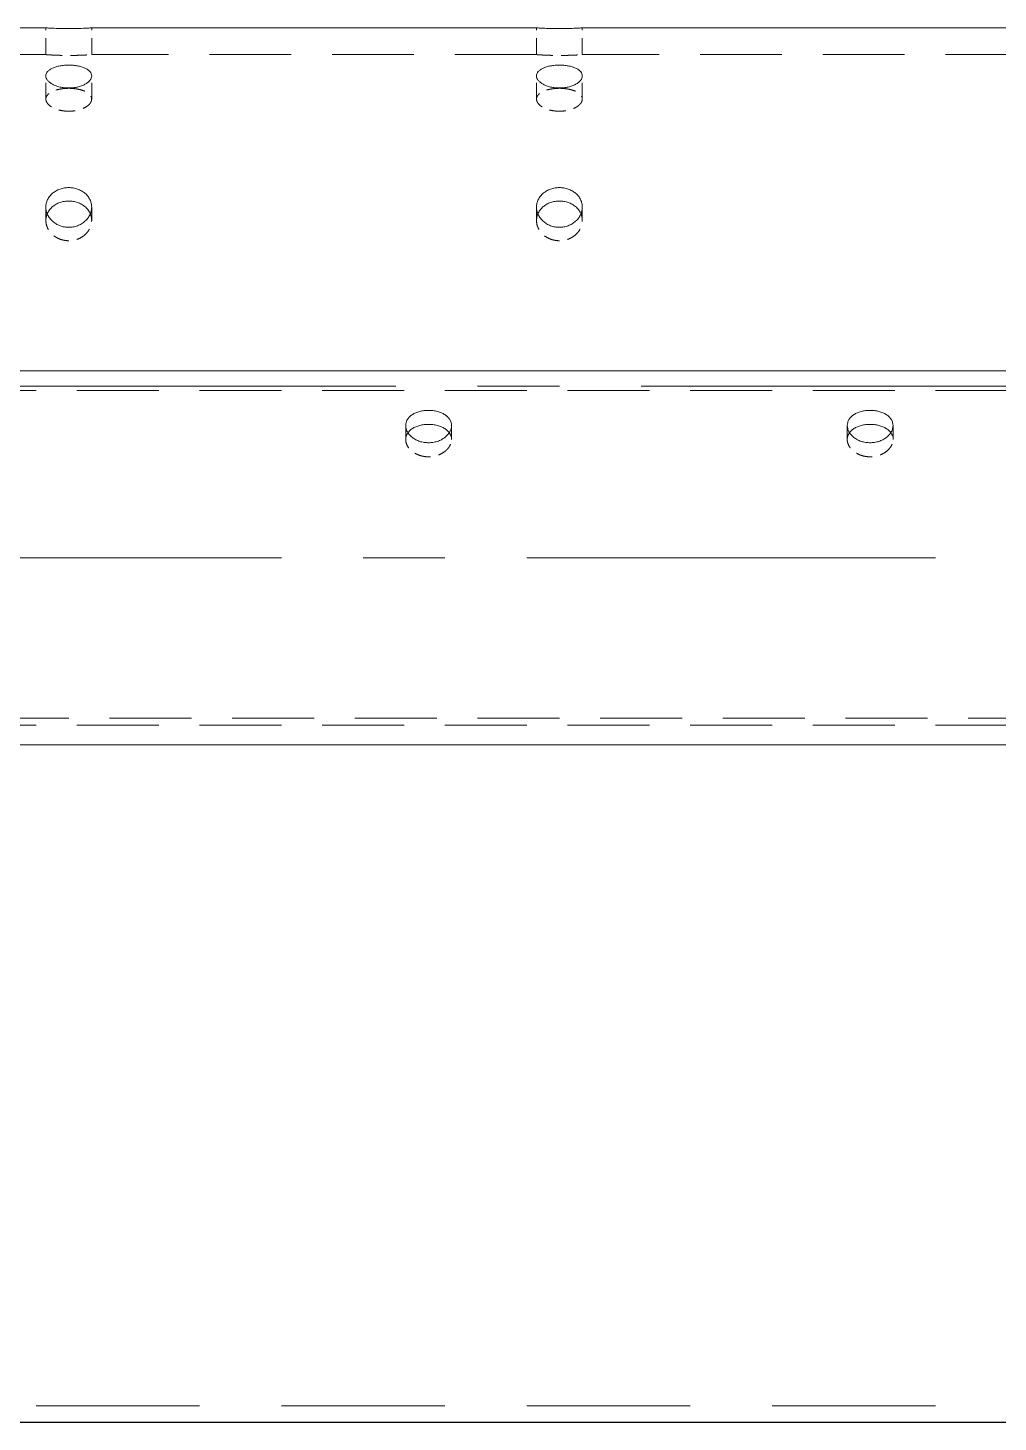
# Model space of a CAD drawing. Header units: millimetres. Extents: x -46397 to 283259, y -8690 to 23983.
# Drawn here: x 120929.1 to 121225.7, y 2978.6 to 3404.7 of the extents above; entities that cross this region are included whole.
import ezdxf

# ---------------------------------------------------------------- set-up
doc = ezdxf.new("R2010")
doc.units = ezdxf.units.MM
for name, pattern in [('CENTER', [2, 1.25, -0.25, 0.25, -0.25]), ('HIDDEN', [0.375, 0.25, -0.125]), ('HIDDENX2', [0.75, 0.5, -0.25])]:
    doc.linetypes.add(name, pattern=pattern)
for name, color, linetype, lineweight in [('CHUAN NET KHUAT', 4, 'HIDDEN', 0), ('DUONGCHINH', 7, 'Continuous', 25), ('DUONGTAM', 1, 'CENTER', 0), ('Standard', 7, 'Continuous', 0)]:
    doc.layers.add(name, color=color, linetype=linetype, lineweight=lineweight)
doc.layers.add('flashshoot', color=7, linetype='Continuous')

# ---------------------------------------------------------------- blocks, each defined once
blk = doc.blocks.new('A$C49aca623')
at = {"color": 2, "linetype": 'Continuous', "lineweight": 0, "ltscale": 10, "extrusion": (2.28848e-17, 1, 0)}
for p, q in [((-1347, -563.9), (-1483, -563.9)), ((-1197, -563.9), (-1333, -563.9)), ((-1047, -563.9), (-1183, -563.9)), ((1960, -783), (-2832, -783))]:
    blk.add_line(p, q, dxfattribs=at)
at = {"color": 1, "linetype": 'HIDDENX2', "lineweight": 0, "ltscale": 10, "extrusion": (2.28848e-17, 1, 0)}
for p, q in [((-1347, -572.08), (-1347, -563.9)), ((-1333, -572.08), (-1333, -563.9)), ((-1197, -572.08), (-1197, -563.9)), ((-1183, -572.08), (-1183, -563.9)), ((-1347, -585.66), (-1347, -578.58)), ((-1333, -585.66), (-1333, -578.58)), ((-1197, -585.66), (-1197, -578.58)), ((-1183, -585.66), (-1183, -578.58)), ((-1347, -622.77), (-1347, -618.68)), ((-1333, -622.77), (-1333, -618.68)), ((-1197, -622.77), (-1197, -618.68)), ((-1183, -622.77), (-1183, -618.68))]:
    blk.add_line(p, q, dxfattribs=at)
at = {"color": 1, "linetype": 'HIDDENX2', "lineweight": 0, "ltscale": 50, "extrusion": (2.28848e-17, 1, 0)}
for p, q in [((-1347, -572.08), (-1483, -572.08)), ((-1197, -572.08), (-1333, -572.08)), ((-1047, -572.08), (-1183, -572.08)), ((1960, -774.82), (-2832, -774.82))]:
    blk.add_line(p, q, dxfattribs=at)
at = {"color": 2, "linetype": 'Continuous', "lineweight": 0, "ltscale": 10}
for points, knots in [([(-1333, -563.9), (-1333, -563.9), (-1333.04, -563.9), (-1333.22, -563.91), (-1333.35, -563.92), (-1333.71, -563.94), (-1333.93, -563.96), (-1334.45, -563.98), (-1334.74, -564), (-1335.36, -564.03), (-1335.71, -564.04), (-1336.48, -564.07), (-1336.89, -564.08), (-1337.75, -564.1), (-1338.2, -564.11), (-1339.11, -564.12), (-1339.56, -564.12), (-1340.44, -564.12), (-1340.89, -564.12), (-1341.8, -564.11), (-1342.25, -564.1), (-1343.11, -564.08), (-1343.52, -564.07), (-1344.29, -564.04), (-1344.64, -564.03), (-1345.26, -564), (-1345.55, -563.98), (-1346.07, -563.96), (-1346.29, -563.94), (-1346.65, -563.92), (-1346.78, -563.91), (-1346.96, -563.9), (-1347, -563.9), (-1347, -563.9)], [10.550311, 10.550311, 10.550311, 10.550311, 11.869099, 11.869099, 13.187888, 13.187888, 14.506676, 14.506676, 15.825465, 15.825465, 17.144254, 17.144254, 18.463043, 18.463043, 19.781833, 19.781833, 21.100622, 21.100622, 22.419411, 22.419411, 23.7382, 23.7382, 25.05699, 25.05699, 26.375779, 26.375779, 27.694567, 27.694567, 29.013356, 29.013356, 30.332144, 30.332144, 31.650933, 31.650933, 31.650933, 31.650933]), ([(-1183, -563.9), (-1183, -563.9), (-1183.04, -563.9), (-1183.22, -563.91), (-1183.35, -563.92), (-1183.71, -563.94), (-1183.93, -563.96), (-1184.45, -563.98), (-1184.74, -564), (-1185.36, -564.03), (-1185.71, -564.04), (-1186.48, -564.07), (-1186.89, -564.08), (-1187.75, -564.1), (-1188.2, -564.11), (-1189.11, -564.12), (-1189.56, -564.12), (-1190.44, -564.12), (-1190.89, -564.12), (-1191.8, -564.11), (-1192.25, -564.1), (-1193.11, -564.08), (-1193.52, -564.07), (-1194.29, -564.04), (-1194.64, -564.03), (-1195.26, -564), (-1195.55, -563.98), (-1196.07, -563.96), (-1196.29, -563.94), (-1196.65, -563.92), (-1196.78, -563.91), (-1196.96, -563.9), (-1197, -563.9), (-1197, -563.9)], [10.550311, 10.550311, 10.550311, 10.550311, 11.869099, 11.869099, 13.187888, 13.187888, 14.506676, 14.506676, 15.825465, 15.825465, 17.144254, 17.144254, 18.463043, 18.463043, 19.781833, 19.781833, 21.100622, 21.100622, 22.419411, 22.419411, 23.7382, 23.7382, 25.05699, 25.05699, 26.375779, 26.375779, 27.694567, 27.694567, 29.013356, 29.013356, 30.332144, 30.332144, 31.650933, 31.650933, 31.650933, 31.650933]), ([(-1340, -575.27), (-1339.56, -575.27), (-1339.11, -575.29), (-1338.2, -575.37), (-1337.75, -575.43), (-1336.89, -575.59), (-1336.48, -575.69), (-1335.71, -575.92), (-1335.36, -576.06), (-1334.74, -576.34), (-1334.45, -576.51), (-1333.93, -576.86), (-1333.71, -577.06), (-1333.35, -577.47), (-1333.22, -577.69), (-1333.04, -578.13), (-1333, -578.36), (-1333, -578.8), (-1333.04, -579.03), (-1333.22, -579.49), (-1333.35, -579.72), (-1333.71, -580.17), (-1333.93, -580.39), (-1334.45, -580.79), (-1334.74, -580.98), (-1335.36, -581.32), (-1335.71, -581.47), (-1336.48, -581.76), (-1336.89, -581.88), (-1337.75, -582.07), (-1338.2, -582.15), (-1339.11, -582.25), (-1339.56, -582.27), (-1340.44, -582.27), (-1340.89, -582.25), (-1341.8, -582.15), (-1342.25, -582.07), (-1343.11, -581.88), (-1343.52, -581.76), (-1344.29, -581.47), (-1344.64, -581.32), (-1345.26, -580.98), (-1345.55, -580.79), (-1346.07, -580.39), (-1346.29, -580.17), (-1346.65, -579.72), (-1346.78, -579.49), (-1346.96, -579.03), (-1347, -578.8), (-1347, -578.36), (-1346.96, -578.13), (-1346.78, -577.69), (-1346.65, -577.47), (-1346.29, -577.06), (-1346.07, -576.86), (-1345.55, -576.51), (-1345.26, -576.34), (-1344.64, -576.06), (-1344.29, -575.92), (-1343.52, -575.69), (-1343.11, -575.59), (-1342.25, -575.43), (-1341.8, -575.37), (-1340.89, -575.29), (-1340.44, -575.27), (-1340, -575.27)], [0, 0, 0, 0, 1.318789, 1.318789, 2.637578, 2.637578, 3.956368, 3.956368, 5.275157, 5.275157, 6.593945, 6.593945, 7.912734, 7.912734, 9.231522, 9.231522, 10.550311, 10.550311, 11.869099, 11.869099, 13.187888, 13.187888, 14.506676, 14.506676, 15.825465, 15.825465, 17.144254, 17.144254, 18.463043, 18.463043, 19.781833, 19.781833, 21.100622, 21.100622, 22.419411, 22.419411, 23.7382, 23.7382, 25.05699, 25.05699, 26.375779, 26.375779, 27.694567, 27.694567, 29.013356, 29.013356, 30.332144, 30.332144, 31.650933, 31.650933, 32.969721, 32.969721, 34.28851, 34.28851, 35.607298, 35.607298, 36.926087, 36.926087, 38.244876, 38.244876, 39.563665, 39.563665, 40.882454, 40.882454, 42.201244, 42.201244, 42.201244, 42.201244]), ([(-1190, -575.27), (-1189.56, -575.27), (-1189.11, -575.29), (-1188.2, -575.37), (-1187.75, -575.43), (-1186.89, -575.59), (-1186.48, -575.69), (-1185.71, -575.92), (-1185.36, -576.06), (-1184.74, -576.34), (-1184.45, -576.51), (-1183.93, -576.86), (-1183.71, -577.06), (-1183.35, -577.47), (-1183.22, -577.69), (-1183.04, -578.13), (-1183, -578.36), (-1183, -578.8), (-1183.04, -579.03), (-1183.22, -579.49), (-1183.35, -579.72), (-1183.71, -580.17), (-1183.93, -580.39), (-1184.45, -580.79), (-1184.74, -580.98), (-1185.36, -581.32), (-1185.71, -581.47), (-1186.48, -581.76), (-1186.89, -581.88), (-1187.75, -582.07), (-1188.2, -582.15), (-1189.11, -582.25), (-1189.56, -582.27), (-1190.44, -582.27), (-1190.89, -582.25), (-1191.8, -582.15), (-1192.25, -582.07), (-1193.11, -581.88), (-1193.52, -581.76), (-1194.29, -581.47), (-1194.64, -581.32), (-1195.26, -580.98), (-1195.55, -580.79), (-1196.07, -580.39), (-1196.29, -580.17), (-1196.65, -579.72), (-1196.78, -579.49), (-1196.96, -579.03), (-1197, -578.8), (-1197, -578.36), (-1196.96, -578.13), (-1196.78, -577.69), (-1196.65, -577.47), (-1196.29, -577.06), (-1196.07, -576.86), (-1195.55, -576.51), (-1195.26, -576.34), (-1194.64, -576.06), (-1194.29, -575.92), (-1193.52, -575.69), (-1193.11, -575.59), (-1192.25, -575.43), (-1191.8, -575.37), (-1190.89, -575.29), (-1190.44, -575.27), (-1190, -575.27)], [0, 0, 0, 0, 1.318789, 1.318789, 2.637578, 2.637578, 3.956368, 3.956368, 5.275157, 5.275157, 6.593945, 6.593945, 7.912734, 7.912734, 9.231522, 9.231522, 10.550311, 10.550311, 11.869099, 11.869099, 13.187888, 13.187888, 14.506676, 14.506676, 15.825465, 15.825465, 17.144254, 17.144254, 18.463043, 18.463043, 19.781833, 19.781833, 21.100622, 21.100622, 22.419411, 22.419411, 23.7382, 23.7382, 25.05699, 25.05699, 26.375779, 26.375779, 27.694567, 27.694567, 29.013356, 29.013356, 30.332144, 30.332144, 31.650933, 31.650933, 32.969721, 32.969721, 34.28851, 34.28851, 35.607298, 35.607298, 36.926087, 36.926087, 38.244876, 38.244876, 39.563665, 39.563665, 40.882454, 40.882454, 42.201244, 42.201244, 42.201244, 42.201244]), ([(-1340, -612.72), (-1339.56, -612.72), (-1339.11, -612.76), (-1338.2, -612.91), (-1337.75, -613.02), (-1336.89, -613.32), (-1336.48, -613.51), (-1335.71, -613.94), (-1335.36, -614.18), (-1334.74, -614.71), (-1334.45, -615), (-1333.93, -615.65), (-1333.71, -616), (-1333.35, -616.74), (-1333.22, -617.12), (-1333.04, -617.9), (-1333, -618.29), (-1333, -619.06), (-1333.04, -619.45), (-1333.22, -620.24), (-1333.35, -620.63), (-1333.71, -621.39), (-1333.93, -621.75), (-1334.45, -622.43), (-1334.74, -622.74), (-1335.36, -623.29), (-1335.71, -623.55), (-1336.48, -624.01), (-1336.89, -624.21), (-1337.75, -624.53), (-1338.2, -624.65), (-1339.11, -624.81), (-1339.56, -624.85), (-1340.44, -624.85), (-1340.89, -624.81), (-1341.8, -624.65), (-1342.25, -624.53), (-1343.11, -624.21), (-1343.52, -624.01), (-1344.29, -623.55), (-1344.64, -623.29), (-1345.26, -622.74), (-1345.55, -622.43), (-1346.07, -621.75), (-1346.29, -621.39), (-1346.65, -620.63), (-1346.78, -620.24), (-1346.96, -619.45), (-1347, -619.06), (-1347, -618.29), (-1346.96, -617.9), (-1346.78, -617.12), (-1346.65, -616.74), (-1346.29, -616), (-1346.07, -615.65), (-1345.55, -615), (-1345.26, -614.71), (-1344.64, -614.18), (-1344.29, -613.94), (-1343.52, -613.51), (-1343.11, -613.32), (-1342.25, -613.02), (-1341.8, -612.91), (-1340.89, -612.76), (-1340.44, -612.72), (-1340, -612.72)], [0, 0, 0, 0, 1.318789, 1.318789, 2.637578, 2.637578, 3.956368, 3.956368, 5.275157, 5.275157, 6.593945, 6.593945, 7.912734, 7.912734, 9.231522, 9.231522, 10.550311, 10.550311, 11.869099, 11.869099, 13.187888, 13.187888, 14.506676, 14.506676, 15.825465, 15.825465, 17.144254, 17.144254, 18.463043, 18.463043, 19.781833, 19.781833, 21.100622, 21.100622, 22.419411, 22.419411, 23.7382, 23.7382, 25.05699, 25.05699, 26.375779, 26.375779, 27.694567, 27.694567, 29.013356, 29.013356, 30.332144, 30.332144, 31.650933, 31.650933, 32.969721, 32.969721, 34.28851, 34.28851, 35.607298, 35.607298, 36.926087, 36.926087, 38.244876, 38.244876, 39.563665, 39.563665, 40.882454, 40.882454, 42.201244, 42.201244, 42.201244, 42.201244]), ([(-1190, -612.72), (-1189.56, -612.72), (-1189.11, -612.76), (-1188.2, -612.91), (-1187.75, -613.02), (-1186.89, -613.32), (-1186.48, -613.51), (-1185.71, -613.94), (-1185.36, -614.18), (-1184.74, -614.71), (-1184.45, -615), (-1183.93, -615.65), (-1183.71, -616), (-1183.35, -616.74), (-1183.22, -617.12), (-1183.04, -617.9), (-1183, -618.29), (-1183, -619.06), (-1183.04, -619.45), (-1183.22, -620.24), (-1183.35, -620.63), (-1183.71, -621.39), (-1183.93, -621.75), (-1184.45, -622.43), (-1184.74, -622.74), (-1185.36, -623.29), (-1185.71, -623.55), (-1186.48, -624.01), (-1186.89, -624.21), (-1187.75, -624.53), (-1188.2, -624.65), (-1189.11, -624.81), (-1189.56, -624.85), (-1190.44, -624.85), (-1190.89, -624.81), (-1191.8, -624.65), (-1192.25, -624.53), (-1193.11, -624.21), (-1193.52, -624.01), (-1194.29, -623.55), (-1194.64, -623.29), (-1195.26, -622.74), (-1195.55, -622.43), (-1196.07, -621.75), (-1196.29, -621.39), (-1196.65, -620.63), (-1196.78, -620.24), (-1196.96, -619.45), (-1197, -619.06), (-1197, -618.29), (-1196.96, -617.9), (-1196.78, -617.12), (-1196.65, -616.74), (-1196.29, -616), (-1196.07, -615.65), (-1195.55, -615), (-1195.26, -614.71), (-1194.64, -614.18), (-1194.29, -613.94), (-1193.52, -613.51), (-1193.11, -613.32), (-1192.25, -613.02), (-1191.8, -612.91), (-1190.89, -612.76), (-1190.44, -612.72), (-1190, -612.72)], [0, 0, 0, 0, 1.318789, 1.318789, 2.637578, 2.637578, 3.956368, 3.956368, 5.275157, 5.275157, 6.593945, 6.593945, 7.912734, 7.912734, 9.231522, 9.231522, 10.550311, 10.550311, 11.869099, 11.869099, 13.187888, 13.187888, 14.506676, 14.506676, 15.825465, 15.825465, 17.144254, 17.144254, 18.463043, 18.463043, 19.781833, 19.781833, 21.100622, 21.100622, 22.419411, 22.419411, 23.7382, 23.7382, 25.05699, 25.05699, 26.375779, 26.375779, 27.694567, 27.694567, 29.013356, 29.013356, 30.332144, 30.332144, 31.650933, 31.650933, 32.969721, 32.969721, 34.28851, 34.28851, 35.607298, 35.607298, 36.926087, 36.926087, 38.244876, 38.244876, 39.563665, 39.563665, 40.882454, 40.882454, 42.201244, 42.201244, 42.201244, 42.201244]), ([(-1340, -616.82), (-1340.44, -616.82), (-1340.89, -616.86), (-1341.8, -617.01), (-1342.25, -617.12), (-1343.11, -617.42), (-1343.52, -617.6), (-1344.29, -618.03), (-1344.64, -618.28), (-1345.26, -618.8), (-1345.55, -619.1), (-1346.07, -619.74), (-1346.29, -620.09), (-1346.51, -620.55), (-1346.55, -620.64), (-1346.59, -620.73)], [0, 0, 0, 0, 1.318854, 1.318854, 2.637708, 2.637708, 3.956563, 3.956563, 5.275417, 5.275417, 6.59427, 6.59427, 7.913123, 7.913123, 8.233495, 8.233495, 8.233495, 8.233495]), ([(-1333.41, -620.73), (-1333.45, -620.64), (-1333.49, -620.55), (-1333.71, -620.09), (-1333.93, -619.74), (-1334.45, -619.1), (-1334.74, -618.8), (-1335.36, -618.28), (-1335.71, -618.03), (-1336.48, -617.6), (-1336.89, -617.42), (-1337.75, -617.12), (-1338.2, -617.01), (-1339.11, -616.86), (-1339.56, -616.82), (-1340, -616.82)], [33.969824, 33.969824, 33.969824, 33.969824, 34.290196, 34.290196, 35.609049, 35.609049, 36.927902, 36.927902, 38.246757, 38.246757, 39.565611, 39.565611, 40.884465, 40.884465, 42.203319, 42.203319, 42.203319, 42.203319]), ([(-1190, -616.82), (-1190.44, -616.82), (-1190.89, -616.86), (-1191.8, -617.01), (-1192.25, -617.12), (-1193.11, -617.42), (-1193.52, -617.6), (-1194.29, -618.03), (-1194.64, -618.28), (-1195.26, -618.8), (-1195.55, -619.1), (-1196.07, -619.74), (-1196.29, -620.09), (-1196.51, -620.55), (-1196.55, -620.64), (-1196.59, -620.73)], [0, 0, 0, 0, 1.318854, 1.318854, 2.637708, 2.637708, 3.956563, 3.956563, 5.275417, 5.275417, 6.59427, 6.59427, 7.913123, 7.913123, 8.233495, 8.233495, 8.233495, 8.233495]), ([(-1183.41, -620.73), (-1183.45, -620.64), (-1183.49, -620.55), (-1183.71, -620.09), (-1183.93, -619.74), (-1184.45, -619.1), (-1184.74, -618.8), (-1185.36, -618.28), (-1185.71, -618.03), (-1186.48, -617.6), (-1186.89, -617.42), (-1187.75, -617.12), (-1188.2, -617.01), (-1189.11, -616.86), (-1189.56, -616.82), (-1190, -616.82)], [33.969824, 33.969824, 33.969824, 33.969824, 34.290196, 34.290196, 35.609049, 35.609049, 36.927902, 36.927902, 38.246757, 38.246757, 39.565611, 39.565611, 40.884465, 40.884465, 42.203319, 42.203319, 42.203319, 42.203319])]:
    blk.add_open_spline(points, degree=3, knots=knots, dxfattribs=at)
at = {"color": 1, "linetype": 'HIDDENX2', "lineweight": 0, "ltscale": 10}
for points, knots in [([(-1347, -572.08), (-1347, -572.08), (-1346.96, -572.08), (-1346.78, -572.09), (-1346.65, -572.1), (-1346.29, -572.13), (-1346.07, -572.14), (-1345.55, -572.17), (-1345.26, -572.19), (-1344.64, -572.22), (-1344.29, -572.23), (-1343.52, -572.26), (-1343.11, -572.28), (-1342.25, -572.3), (-1341.8, -572.31), (-1340.89, -572.32), (-1340.44, -572.32), (-1339.56, -572.32), (-1339.11, -572.32), (-1338.2, -572.31), (-1337.75, -572.3), (-1336.89, -572.28), (-1336.48, -572.26), (-1335.71, -572.23), (-1335.36, -572.22), (-1334.74, -572.19), (-1334.45, -572.17), (-1333.93, -572.14), (-1333.71, -572.13), (-1333.35, -572.1), (-1333.22, -572.09), (-1333.04, -572.08), (-1333, -572.08), (-1333, -572.08)], [10.55083, 10.55083, 10.55083, 10.55083, 11.869683, 11.869683, 13.188536, 13.188536, 14.507389, 14.507389, 15.826243, 15.826243, 17.145097, 17.145097, 18.463951, 18.463951, 19.782805, 19.782805, 21.10166, 21.10166, 22.420514, 22.420514, 23.739368, 23.739368, 25.058222, 25.058222, 26.377077, 26.377077, 27.69593, 27.69593, 29.014783, 29.014783, 30.333636, 30.333636, 31.652489, 31.652489, 31.652489, 31.652489]), ([(-1197, -572.08), (-1197, -572.08), (-1196.96, -572.08), (-1196.78, -572.09), (-1196.65, -572.1), (-1196.29, -572.13), (-1196.07, -572.14), (-1195.55, -572.17), (-1195.26, -572.19), (-1194.64, -572.22), (-1194.29, -572.23), (-1193.52, -572.26), (-1193.11, -572.28), (-1192.25, -572.3), (-1191.8, -572.31), (-1190.89, -572.32), (-1190.44, -572.32), (-1189.56, -572.32), (-1189.11, -572.32), (-1188.2, -572.31), (-1187.75, -572.3), (-1186.89, -572.28), (-1186.48, -572.26), (-1185.71, -572.23), (-1185.36, -572.22), (-1184.74, -572.19), (-1184.45, -572.17), (-1183.93, -572.14), (-1183.71, -572.13), (-1183.35, -572.1), (-1183.22, -572.09), (-1183.04, -572.08), (-1183, -572.08), (-1183, -572.08)], [10.55083, 10.55083, 10.55083, 10.55083, 11.869683, 11.869683, 13.188536, 13.188536, 14.507389, 14.507389, 15.826243, 15.826243, 17.145097, 17.145097, 18.463951, 18.463951, 19.782805, 19.782805, 21.10166, 21.10166, 22.420514, 22.420514, 23.739368, 23.739368, 25.058222, 25.058222, 26.377077, 26.377077, 27.69593, 27.69593, 29.014783, 29.014783, 30.333636, 30.333636, 31.652489, 31.652489, 31.652489, 31.652489]), ([(-1340, -582.37), (-1340.44, -582.37), (-1340.89, -582.39), (-1341.8, -582.47), (-1342.25, -582.53), (-1343.11, -582.69), (-1343.52, -582.79), (-1344.29, -583.02), (-1344.64, -583.15), (-1345.26, -583.43), (-1345.55, -583.59), (-1346.07, -583.95), (-1346.29, -584.15), (-1346.65, -584.56), (-1346.78, -584.77), (-1346.96, -585.22), (-1347, -585.44), (-1347, -585.88), (-1346.96, -586.11), (-1346.78, -586.57), (-1346.65, -586.81), (-1346.29, -587.26), (-1346.07, -587.48), (-1345.55, -587.88), (-1345.26, -588.07), (-1344.64, -588.41), (-1344.29, -588.57), (-1343.52, -588.85), (-1343.11, -588.97), (-1342.25, -589.17), (-1341.8, -589.25), (-1340.89, -589.35), (-1340.44, -589.37), (-1339.56, -589.37), (-1339.11, -589.35), (-1338.2, -589.25), (-1337.75, -589.17), (-1336.89, -588.97), (-1336.48, -588.85), (-1335.71, -588.57), (-1335.36, -588.41), (-1334.74, -588.07), (-1334.45, -587.88), (-1333.93, -587.48), (-1333.71, -587.26), (-1333.35, -586.81), (-1333.22, -586.57), (-1333.04, -586.11), (-1333, -585.88), (-1333, -585.44), (-1333.04, -585.22), (-1333.22, -584.77), (-1333.35, -584.56), (-1333.71, -584.15), (-1333.93, -583.95), (-1334.45, -583.59), (-1334.74, -583.43), (-1335.36, -583.15), (-1335.71, -583.02), (-1336.48, -582.79), (-1336.89, -582.69), (-1337.75, -582.53), (-1338.2, -582.47), (-1339.11, -582.39), (-1339.56, -582.37), (-1340, -582.37)], [0, 0, 0, 0, 1.318854, 1.318854, 2.637708, 2.637708, 3.956563, 3.956563, 5.275417, 5.275417, 6.59427, 6.59427, 7.913123, 7.913123, 9.231977, 9.231977, 10.55083, 10.55083, 11.869683, 11.869683, 13.188536, 13.188536, 14.507389, 14.507389, 15.826243, 15.826243, 17.145097, 17.145097, 18.463951, 18.463951, 19.782805, 19.782805, 21.10166, 21.10166, 22.420514, 22.420514, 23.739368, 23.739368, 25.058222, 25.058222, 26.377077, 26.377077, 27.69593, 27.69593, 29.014783, 29.014783, 30.333636, 30.333636, 31.652489, 31.652489, 32.971343, 32.971343, 34.290196, 34.290196, 35.609049, 35.609049, 36.927902, 36.927902, 38.246757, 38.246757, 39.565611, 39.565611, 40.884465, 40.884465, 42.203319, 42.203319, 42.203319, 42.203319]), ([(-1190, -582.37), (-1190.44, -582.37), (-1190.89, -582.39), (-1191.8, -582.47), (-1192.25, -582.53), (-1193.11, -582.69), (-1193.52, -582.79), (-1194.29, -583.02), (-1194.64, -583.15), (-1195.26, -583.43), (-1195.55, -583.59), (-1196.07, -583.95), (-1196.29, -584.15), (-1196.65, -584.56), (-1196.78, -584.77), (-1196.96, -585.22), (-1197, -585.44), (-1197, -585.88), (-1196.96, -586.11), (-1196.78, -586.57), (-1196.65, -586.81), (-1196.29, -587.26), (-1196.07, -587.48), (-1195.55, -587.88), (-1195.26, -588.07), (-1194.64, -588.41), (-1194.29, -588.57), (-1193.52, -588.85), (-1193.11, -588.97), (-1192.25, -589.17), (-1191.8, -589.25), (-1190.89, -589.35), (-1190.44, -589.37), (-1189.56, -589.37), (-1189.11, -589.35), (-1188.2, -589.25), (-1187.75, -589.17), (-1186.89, -588.97), (-1186.48, -588.85), (-1185.71, -588.57), (-1185.36, -588.41), (-1184.74, -588.07), (-1184.45, -587.88), (-1183.93, -587.48), (-1183.71, -587.26), (-1183.35, -586.81), (-1183.22, -586.57), (-1183.04, -586.11), (-1183, -585.88), (-1183, -585.44), (-1183.04, -585.22), (-1183.22, -584.77), (-1183.35, -584.56), (-1183.71, -584.15), (-1183.93, -583.95), (-1184.45, -583.59), (-1184.74, -583.43), (-1185.36, -583.15), (-1185.71, -583.02), (-1186.48, -582.79), (-1186.89, -582.69), (-1187.75, -582.53), (-1188.2, -582.47), (-1189.11, -582.39), (-1189.56, -582.37), (-1190, -582.37)], [0, 0, 0, 0, 1.318854, 1.318854, 2.637708, 2.637708, 3.956563, 3.956563, 5.275417, 5.275417, 6.59427, 6.59427, 7.913123, 7.913123, 9.231977, 9.231977, 10.55083, 10.55083, 11.869683, 11.869683, 13.188536, 13.188536, 14.507389, 14.507389, 15.826243, 15.826243, 17.145097, 17.145097, 18.463951, 18.463951, 19.782805, 19.782805, 21.10166, 21.10166, 22.420514, 22.420514, 23.739368, 23.739368, 25.058222, 25.058222, 26.377077, 26.377077, 27.69593, 27.69593, 29.014783, 29.014783, 30.333636, 30.333636, 31.652489, 31.652489, 32.971343, 32.971343, 34.290196, 34.290196, 35.609049, 35.609049, 36.927902, 36.927902, 38.246757, 38.246757, 39.565611, 39.565611, 40.884465, 40.884465, 42.203319, 42.203319, 42.203319, 42.203319]), ([(-1346.59, -620.73), (-1346.71, -621.02), (-1346.8, -621.31), (-1346.96, -621.99), (-1347, -622.38), (-1347, -623.15), (-1346.96, -623.54), (-1346.78, -624.33), (-1346.65, -624.72), (-1346.29, -625.48), (-1346.07, -625.85), (-1345.55, -626.52), (-1345.26, -626.84), (-1344.64, -627.39), (-1344.29, -627.65), (-1343.52, -628.11), (-1343.11, -628.31), (-1342.25, -628.63), (-1341.8, -628.75), (-1340.89, -628.91), (-1340.44, -628.95), (-1339.56, -628.95), (-1339.11, -628.91), (-1338.2, -628.75), (-1337.75, -628.63), (-1336.89, -628.31), (-1336.48, -628.11), (-1335.71, -627.65), (-1335.36, -627.39), (-1334.74, -626.84), (-1334.45, -626.52), (-1333.93, -625.85), (-1333.71, -625.48), (-1333.35, -624.72), (-1333.22, -624.33), (-1333.04, -623.54), (-1333, -623.15), (-1333, -622.38), (-1333.04, -621.99), (-1333.2, -621.31), (-1333.29, -621.02), (-1333.41, -620.73)], [8.233495, 8.233495, 8.233495, 8.233495, 9.231977, 9.231977, 10.55083, 10.55083, 11.869683, 11.869683, 13.188536, 13.188536, 14.507389, 14.507389, 15.826243, 15.826243, 17.145097, 17.145097, 18.463951, 18.463951, 19.782805, 19.782805, 21.10166, 21.10166, 22.420514, 22.420514, 23.739368, 23.739368, 25.058222, 25.058222, 26.377077, 26.377077, 27.69593, 27.69593, 29.014783, 29.014783, 30.333636, 30.333636, 31.652489, 31.652489, 32.971343, 32.971343, 33.969824, 33.969824, 33.969824, 33.969824]), ([(-1196.59, -620.73), (-1196.71, -621.02), (-1196.8, -621.31), (-1196.96, -621.99), (-1197, -622.38), (-1197, -623.15), (-1196.96, -623.54), (-1196.78, -624.33), (-1196.65, -624.72), (-1196.29, -625.48), (-1196.07, -625.85), (-1195.55, -626.52), (-1195.26, -626.84), (-1194.64, -627.39), (-1194.29, -627.65), (-1193.52, -628.11), (-1193.11, -628.31), (-1192.25, -628.63), (-1191.8, -628.75), (-1190.89, -628.91), (-1190.44, -628.95), (-1189.56, -628.95), (-1189.11, -628.91), (-1188.2, -628.75), (-1187.75, -628.63), (-1186.89, -628.31), (-1186.48, -628.11), (-1185.71, -627.65), (-1185.36, -627.39), (-1184.74, -626.84), (-1184.45, -626.52), (-1183.93, -625.85), (-1183.71, -625.48), (-1183.35, -624.72), (-1183.22, -624.33), (-1183.04, -623.54), (-1183, -623.15), (-1183, -622.38), (-1183.04, -621.99), (-1183.2, -621.31), (-1183.29, -621.02), (-1183.41, -620.73)], [8.233495, 8.233495, 8.233495, 8.233495, 9.231977, 9.231977, 10.55083, 10.55083, 11.869683, 11.869683, 13.188536, 13.188536, 14.507389, 14.507389, 15.826243, 15.826243, 17.145097, 17.145097, 18.463951, 18.463951, 19.782805, 19.782805, 21.10166, 21.10166, 22.420514, 22.420514, 23.739368, 23.739368, 25.058222, 25.058222, 26.377077, 26.377077, 27.69593, 27.69593, 29.014783, 29.014783, 30.333636, 30.333636, 31.652489, 31.652489, 32.971343, 32.971343, 33.969824, 33.969824, 33.969824, 33.969824])]:
    blk.add_open_spline(points, degree=3, knots=knots, dxfattribs=at)
at = {"layer": 'DUONGTAM', "ltscale": 100, "extrusion": (2.28848e-17, 1, 0)}
blk.add_line((1960, -673.45), (-3000, -673.45), dxfattribs=at)
blk = doc.blocks.new('A$C46e65358')
at = {"color": 150, "linetype": 'Continuous', "lineweight": 0, "ltscale": 10, "extrusion": (2.28848e-17, 1, 0)}
for p, q in [((1125, -668.7), (-3000, -668.7)), ((1125, -783), (-2842, -783))]:
    blk.add_line(p, q, dxfattribs=at)
at = {"color": 1, "linetype": 'HIDDENX2', "lineweight": 0, "ltscale": 50, "extrusion": (2.28848e-17, 1, 0)}
for p, q in [((1125, -674.72), (-3000, -674.72)), ((1125, -776.98), (-2842, -776.98))]:
    blk.add_line(p, q, dxfattribs=at)
at = {"color": 1, "linetype": 'HIDDENX2', "lineweight": 0, "ltscale": 10, "extrusion": (2.28848e-17, 1, 0)}
for p, q in [((-1237, -689.7), (-1237, -685.44)), ((-1223, -689.7), (-1223, -685.44)), ((-1102, -689.7), (-1102, -685.44)), ((-1088, -689.7), (-1088, -685.44))]:
    blk.add_line(p, q, dxfattribs=at)
at = {"color": 150, "linetype": 'Continuous', "lineweight": 0, "ltscale": 10}
for points, knots in [([(-1230, -680.79), (-1229.56, -680.79), (-1229.11, -680.82), (-1228.2, -680.93), (-1227.75, -681.01), (-1226.89, -681.24), (-1226.48, -681.38), (-1225.71, -681.7), (-1225.36, -681.89), (-1224.74, -682.29), (-1224.45, -682.52), (-1223.93, -683.02), (-1223.71, -683.3), (-1223.35, -683.88), (-1223.22, -684.19), (-1223.04, -684.81), (-1223, -685.13), (-1223, -685.75), (-1223.04, -686.08), (-1223.22, -686.73), (-1223.35, -687.06), (-1223.71, -687.7), (-1223.93, -688.01), (-1224.45, -688.58), (-1224.74, -688.85), (-1225.36, -689.33), (-1225.71, -689.56), (-1226.48, -689.96), (-1226.89, -690.13), (-1227.75, -690.41), (-1228.2, -690.52), (-1229.11, -690.66), (-1229.56, -690.69), (-1230.44, -690.69), (-1230.89, -690.66), (-1231.8, -690.52), (-1232.25, -690.41), (-1233.11, -690.13), (-1233.52, -689.96), (-1234.29, -689.56), (-1234.64, -689.33), (-1235.26, -688.85), (-1235.55, -688.58), (-1236.07, -688.01), (-1236.29, -687.7), (-1236.65, -687.06), (-1236.78, -686.73), (-1236.96, -686.08), (-1237, -685.75), (-1237, -685.13), (-1236.96, -684.81), (-1236.78, -684.19), (-1236.65, -683.88), (-1236.29, -683.3), (-1236.07, -683.02), (-1235.55, -682.52), (-1235.26, -682.29), (-1234.64, -681.89), (-1234.29, -681.7), (-1233.52, -681.38), (-1233.11, -681.24), (-1232.25, -681.01), (-1231.8, -680.93), (-1230.89, -680.82), (-1230.44, -680.79), (-1230, -680.79)], [0, 0, 0, 0, 1.319832, 1.319832, 2.639664, 2.639664, 3.959497, 3.959497, 5.279329, 5.279329, 6.599151, 6.599151, 7.918973, 7.918973, 9.238795, 9.238795, 10.558617, 10.558617, 11.878439, 11.878439, 13.198261, 13.198261, 14.518084, 14.518084, 15.837906, 15.837906, 17.157738, 17.157738, 18.47757, 18.47757, 19.797402, 19.797402, 21.117235, 21.117235, 22.437067, 22.437067, 23.756899, 23.756899, 25.076731, 25.076731, 26.396564, 26.396564, 27.716386, 27.716386, 29.036208, 29.036208, 30.35603, 30.35603, 31.675852, 31.675852, 32.995674, 32.995674, 34.315496, 34.315496, 35.635318, 35.635318, 36.95514, 36.95514, 38.274973, 38.274973, 39.594805, 39.594805, 40.914637, 40.914637, 42.234469, 42.234469, 42.234469, 42.234469]), ([(-1095, -680.79), (-1094.56, -680.79), (-1094.11, -680.82), (-1093.2, -680.93), (-1092.75, -681.01), (-1091.89, -681.24), (-1091.48, -681.38), (-1090.71, -681.7), (-1090.36, -681.89), (-1089.74, -682.29), (-1089.45, -682.52), (-1088.93, -683.02), (-1088.71, -683.3), (-1088.35, -683.88), (-1088.22, -684.19), (-1088.04, -684.81), (-1088, -685.13), (-1088, -685.75), (-1088.04, -686.08), (-1088.22, -686.73), (-1088.35, -687.06), (-1088.71, -687.7), (-1088.93, -688.01), (-1089.45, -688.58), (-1089.74, -688.85), (-1090.36, -689.33), (-1090.71, -689.56), (-1091.48, -689.96), (-1091.89, -690.13), (-1092.75, -690.41), (-1093.2, -690.52), (-1094.11, -690.66), (-1094.56, -690.69), (-1095.44, -690.69), (-1095.89, -690.66), (-1096.8, -690.52), (-1097.25, -690.41), (-1098.11, -690.13), (-1098.52, -689.96), (-1099.29, -689.56), (-1099.64, -689.33), (-1100.26, -688.85), (-1100.55, -688.58), (-1101.07, -688.01), (-1101.29, -687.7), (-1101.65, -687.06), (-1101.78, -686.73), (-1101.96, -686.08), (-1102, -685.75), (-1102, -685.13), (-1101.96, -684.81), (-1101.78, -684.19), (-1101.65, -683.88), (-1101.29, -683.3), (-1101.07, -683.02), (-1100.55, -682.52), (-1100.26, -682.29), (-1099.64, -681.89), (-1099.29, -681.7), (-1098.52, -681.38), (-1098.11, -681.24), (-1097.25, -681.01), (-1096.8, -680.93), (-1095.89, -680.82), (-1095.44, -680.79), (-1095, -680.79)], [0, 0, 0, 0, 1.319832, 1.319832, 2.639664, 2.639664, 3.959497, 3.959497, 5.279329, 5.279329, 6.599151, 6.599151, 7.918973, 7.918973, 9.238795, 9.238795, 10.558617, 10.558617, 11.878439, 11.878439, 13.198261, 13.198261, 14.518084, 14.518084, 15.837906, 15.837906, 17.157738, 17.157738, 18.47757, 18.47757, 19.797402, 19.797402, 21.117235, 21.117235, 22.437067, 22.437067, 23.756899, 23.756899, 25.076731, 25.076731, 26.396564, 26.396564, 27.716386, 27.716386, 29.036208, 29.036208, 30.35603, 30.35603, 31.675852, 31.675852, 32.995674, 32.995674, 34.315496, 34.315496, 35.635318, 35.635318, 36.95514, 36.95514, 38.274973, 38.274973, 39.594805, 39.594805, 40.914637, 40.914637, 42.234469, 42.234469, 42.234469, 42.234469]), ([(-1230, -685.09), (-1230.44, -685.09), (-1230.89, -685.11), (-1231.8, -685.22), (-1232.25, -685.3), (-1233.11, -685.52), (-1233.52, -685.66), (-1234.29, -685.98), (-1234.64, -686.17), (-1235.26, -686.56), (-1235.55, -686.79), (-1236, -687.22), (-1236.17, -687.42), (-1236.32, -687.63)], [0, 0, 0, 0, 1.320193, 1.320193, 2.640387, 2.640387, 3.96058, 3.96058, 5.280773, 5.280773, 6.600951, 6.600951, 7.575934, 7.575934, 7.575934, 7.575934]), ([(-1223.68, -687.63), (-1223.83, -687.42), (-1224, -687.22), (-1224.45, -686.79), (-1224.74, -686.56), (-1225.36, -686.17), (-1225.71, -685.98), (-1226.48, -685.66), (-1226.89, -685.52), (-1227.75, -685.3), (-1228.2, -685.22), (-1229.11, -685.11), (-1229.56, -685.09), (-1230, -685.09)], [34.669998, 34.669998, 34.669998, 34.669998, 35.644982, 35.644982, 36.965159, 36.965159, 38.285352, 38.285352, 39.605546, 39.605546, 40.925739, 40.925739, 42.245932, 42.245932, 42.245932, 42.245932]), ([(-1095, -685.09), (-1095.44, -685.09), (-1095.89, -685.11), (-1096.8, -685.22), (-1097.25, -685.3), (-1098.11, -685.52), (-1098.52, -685.66), (-1099.29, -685.98), (-1099.64, -686.17), (-1100.26, -686.56), (-1100.55, -686.79), (-1101, -687.22), (-1101.17, -687.42), (-1101.32, -687.63)], [0, 0, 0, 0, 1.320193, 1.320193, 2.640387, 2.640387, 3.96058, 3.96058, 5.280773, 5.280773, 6.600951, 6.600951, 7.575934, 7.575934, 7.575934, 7.575934]), ([(-1088.68, -687.63), (-1088.83, -687.42), (-1089, -687.22), (-1089.45, -686.79), (-1089.74, -686.56), (-1090.36, -686.17), (-1090.71, -685.98), (-1091.48, -685.66), (-1091.89, -685.52), (-1092.75, -685.3), (-1093.2, -685.22), (-1094.11, -685.11), (-1094.56, -685.09), (-1095, -685.09)], [34.669998, 34.669998, 34.669998, 34.669998, 35.644982, 35.644982, 36.965159, 36.965159, 38.285352, 38.285352, 39.605546, 39.605546, 40.925739, 40.925739, 42.245932, 42.245932, 42.245932, 42.245932])]:
    blk.add_open_spline(points, degree=3, knots=knots, dxfattribs=at)
at = {"color": 1, "linetype": 'HIDDENX2', "lineweight": 0, "ltscale": 10}
for points in [[(-1236.32, -687.63), (-1236.37, -687.7), (-1236.42, -687.77), (-1236.65, -688.14), (-1236.78, -688.44), (-1236.96, -689.07), (-1237, -689.38), (-1237, -690.01), (-1236.96, -690.33), (-1236.78, -690.99), (-1236.65, -691.32), (-1236.29, -691.96), (-1236.07, -692.27), (-1235.55, -692.85), (-1235.26, -693.12), (-1234.64, -693.61), (-1234.29, -693.83), (-1233.52, -694.24), (-1233.11, -694.42), (-1232.25, -694.7), (-1231.8, -694.81), (-1230.89, -694.95), (-1230.44, -694.99), (-1229.56, -694.99), (-1229.11, -694.95), (-1228.2, -694.81), (-1227.75, -694.7), (-1226.89, -694.42), (-1226.48, -694.24), (-1225.71, -693.83), (-1225.36, -693.61), (-1224.74, -693.12), (-1224.45, -692.85), (-1223.93, -692.27), (-1223.71, -691.96), (-1223.35, -691.32), (-1223.22, -690.99), (-1223.04, -690.33), (-1223, -690.01), (-1223, -689.38), (-1223.04, -689.07), (-1223.22, -688.44), (-1223.35, -688.14), (-1223.58, -687.77), (-1223.63, -687.7), (-1223.68, -687.63)], [(-1101.32, -687.63), (-1101.37, -687.7), (-1101.42, -687.77), (-1101.65, -688.14), (-1101.78, -688.44), (-1101.96, -689.07), (-1102, -689.38), (-1102, -690.01), (-1101.96, -690.33), (-1101.78, -690.99), (-1101.65, -691.32), (-1101.29, -691.96), (-1101.07, -692.27), (-1100.55, -692.85), (-1100.26, -693.12), (-1099.64, -693.61), (-1099.29, -693.83), (-1098.52, -694.24), (-1098.11, -694.42), (-1097.25, -694.7), (-1096.8, -694.81), (-1095.89, -694.95), (-1095.44, -694.99), (-1094.56, -694.99), (-1094.11, -694.95), (-1093.2, -694.81), (-1092.75, -694.7), (-1091.89, -694.42), (-1091.48, -694.24), (-1090.71, -693.83), (-1090.36, -693.61), (-1089.74, -693.12), (-1089.45, -692.85), (-1088.93, -692.27), (-1088.71, -691.96), (-1088.35, -691.32), (-1088.22, -690.99), (-1088.04, -690.33), (-1088, -690.01), (-1088, -689.38), (-1088.04, -689.07), (-1088.22, -688.44), (-1088.35, -688.14), (-1088.58, -687.77), (-1088.63, -687.7), (-1088.68, -687.63)]]:
    blk.add_open_spline(points, degree=3, knots=[7.575934, 7.575934, 7.575934, 7.575934, 7.921128, 7.921128, 9.241306, 9.241306, 10.561483, 10.561483, 11.881661, 11.881661, 13.201838, 13.201838, 14.522015, 14.522015, 15.842193, 15.842193, 17.162386, 17.162386, 18.48258, 18.48258, 19.802773, 19.802773, 21.122966, 21.122966, 22.44316, 22.44316, 23.763353, 23.763353, 25.083546, 25.083546, 26.40374, 26.40374, 27.723917, 27.723917, 29.044094, 29.044094, 30.364272, 30.364272, 31.684449, 31.684449, 33.004627, 33.004627, 34.324804, 34.324804, 34.669998, 34.669998, 34.669998, 34.669998], dxfattribs=at)
at = {"layer": 'DUONGTAM', "color": 1, "ltscale": 100, "extrusion": (2.28848e-17, 1, 0)}
blk.add_line((1125, -725.85), (-3000, -725.85), dxfattribs=at)
blk = doc.blocks.new('A$Cb6d5b212')
at = {"layer": 'CHUAN NET KHUAT', "color": 3, "linetype": 'HIDDENX2', "lineweight": 0, "ltscale": 100, "extrusion": (2.28848e-17, 1, 0)}
blk.add_line((-1500, -985), (0, -985), dxfattribs=at)
at = {"layer": 'DUONGCHINH', "color": 2, "ltscale": 10, "extrusion": (2.28848e-17, 1, 0)}
blk.add_line((-1500, -990), (0, -990), dxfattribs=at)

msp = doc.modelspace()

# ---------------------------------------------------------------- block references
at = {"layer": 'flashshoot'}
for name in ['A$C49aca623', 'A$C46e65358']:
    msp.add_blockref(name, (122281.62, 3968.61, -1.5), dxfattribs=at)
at = {"layer": 'Standard'}
msp.add_blockref('A$Cb6d5b212', (122281.62, 3968.61, -1.5), dxfattribs=at)

doc.saveas('drawing.dxf')
